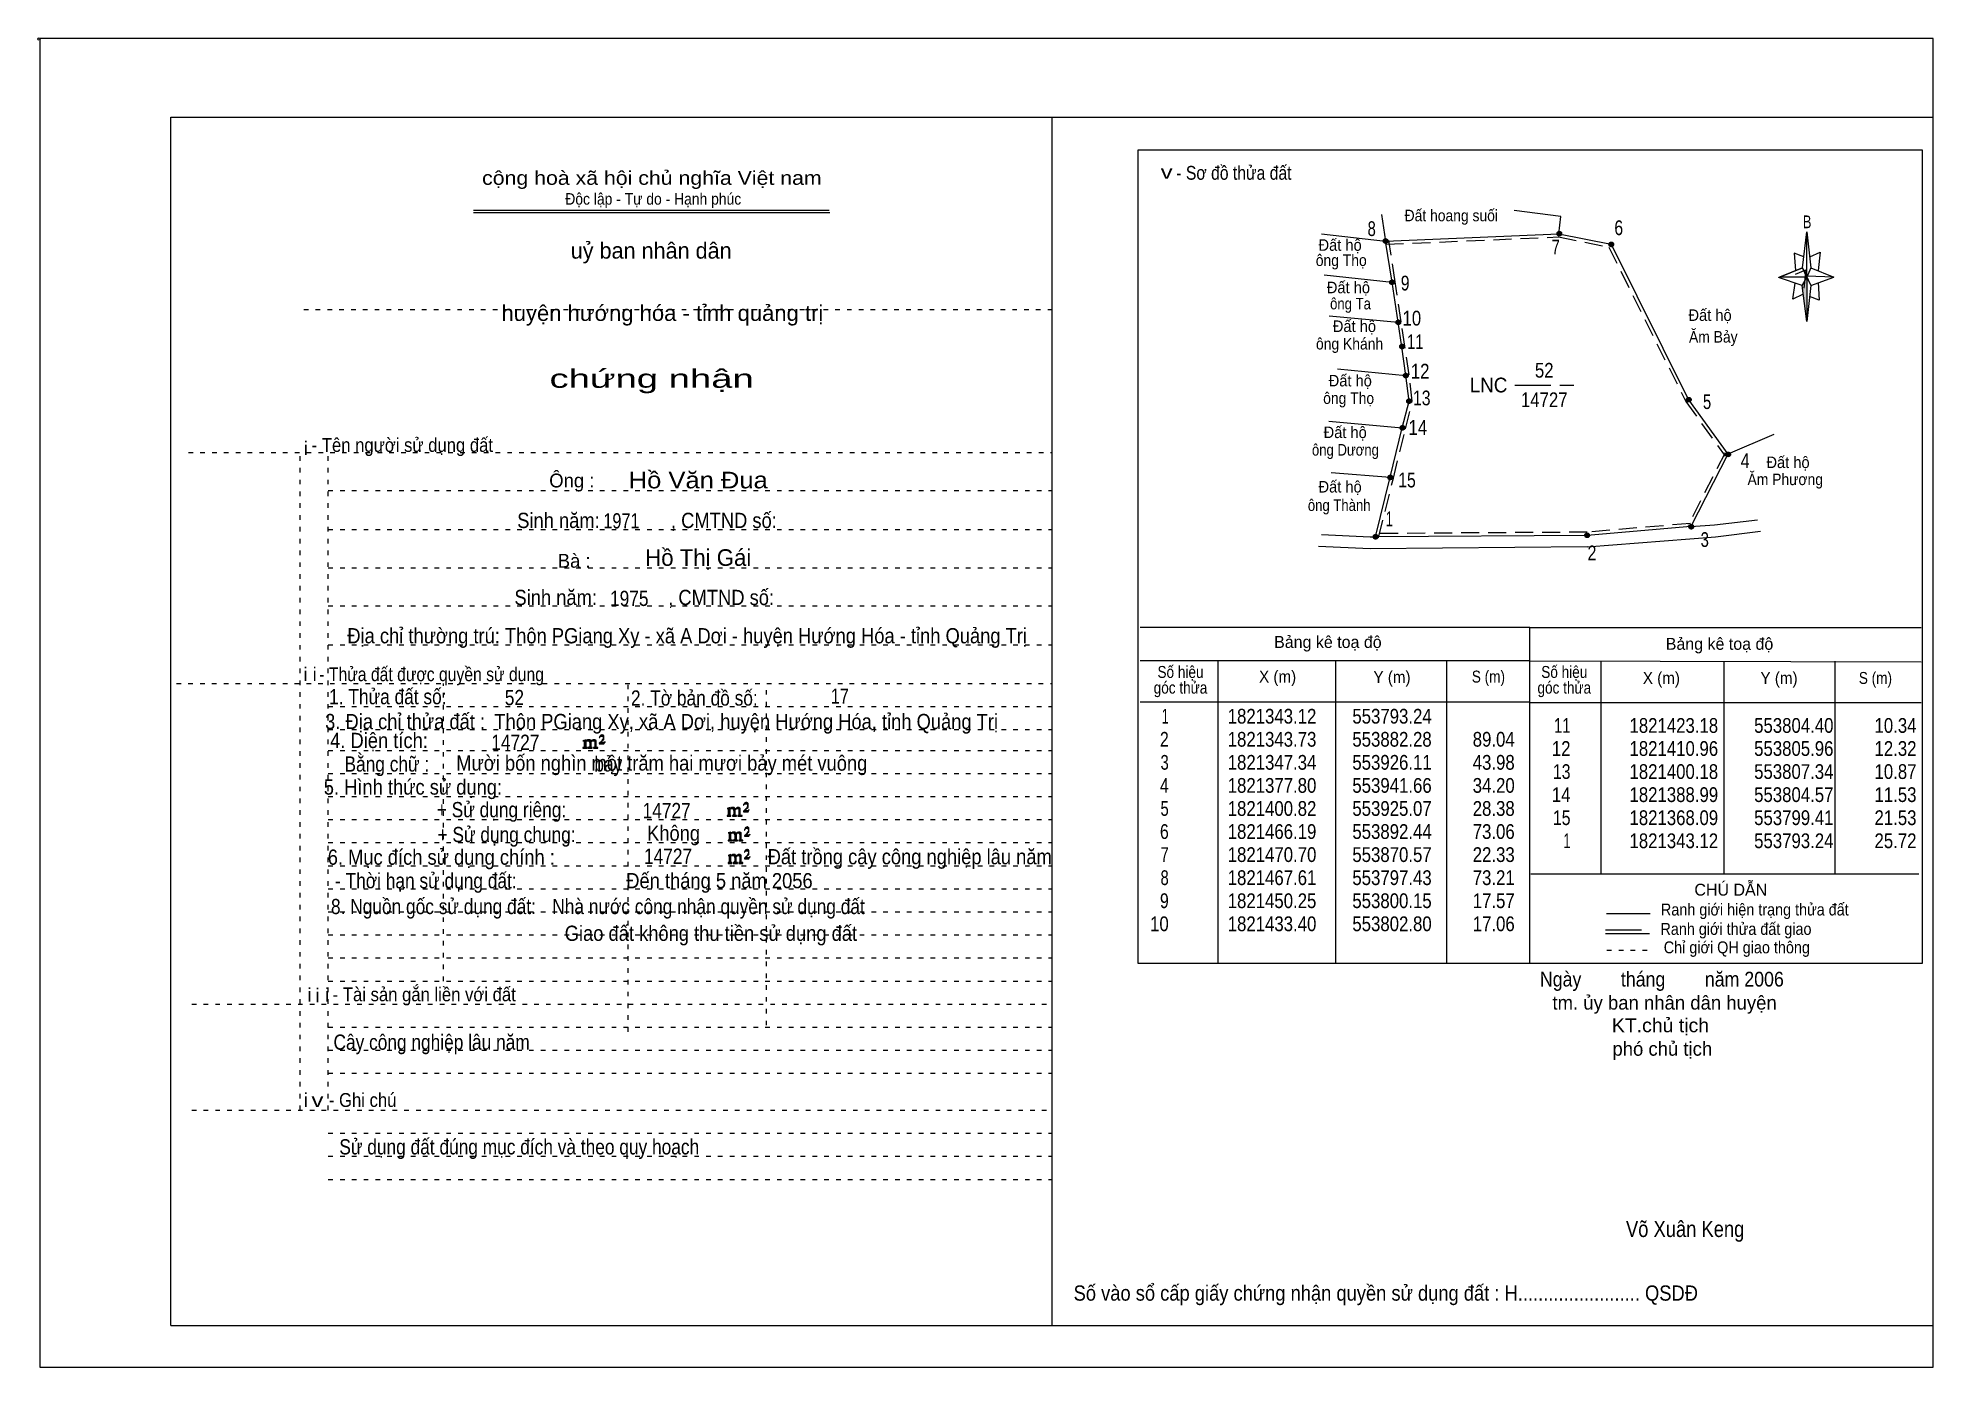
# Model space of a CAD drawing. Header units: centimetres. Extents: x -1.6 to 39.5, y -3.3 to 25.5.
import ezdxf
from ezdxf.enums import TextEntityAlignment as Align

# ---------------------------------------------------------------- set-up
doc = ezdxf.new("R2010")
doc.units = ezdxf.units.CM
doc.header["$LTSCALE"] = 0.13
for name, pattern in [('DOTTED', [1.5, 0.3, -1.2]), ('LONG_DASHED', [7.5, 6, -1.5]), ('MEDIUM_DASHED', [4.5, 3, -1.5])]:
    doc.linetypes.add(name, pattern=pattern)
for name, color, linetype, lineweight in [('1', 7, 'DOTTED', 13), ('10', 7, 'Continuous', 13), ('32', 7, 'LONG_DASHED', 13), ('33', 7, 'LONG_DASHED', 13), ('4', 7, 'Continuous', 13), ('5', 7, 'Continuous', 13), ('50', 7, 'Continuous', 13)]:
    doc.layers.add(name, color=color, linetype=linetype, lineweight=lineweight)
doc.layers.add('30', color=7, linetype='Continuous')
doc.layers.add('6', color=7, linetype='Continuous')

msp = doc.modelspace()

# ---------------------------------------------------------------- hatches: boundary and pattern name
at = {"layer": '32'}
for points in [[(27.6901, 21.0919, 1), (27.5901, 21.0919, 1)], [(31.4569, 21.251, 1), (31.3569, 21.251, 1)], [(32.5832, 21.0188, 1), (32.4832, 21.0188, 1)], [(27.8302, 20.1979, 1), (27.7302, 20.1979, 1)], [(27.9667, 19.3301, 1), (27.8667, 19.3301, 1)], [(28.0491, 18.8037, 1), (27.9491, 18.8037, 1)], [(28.1294, 18.1744, 1), (28.0294, 18.1744, 1)], [(28.2005, 17.6192, 1), (28.1005, 17.6192, 1)], [(34.2636, 17.6522, 1), (34.1636, 17.6522, 1)], [(28.0578, 17.0429, 1), (27.9578, 17.0429, 1)], [(35.118, 16.4666, 1), (35.018, 16.4666, 1)], [(27.7921, 15.9666, 1), (27.6921, 15.9666, 1)], [(34.3172, 14.8979, 1), (34.2172, 14.8979, 1)], [(27.4743, 14.6806, 1), (27.3743, 14.6806, 1)], [(32.0599, 14.712, 1), (31.9599, 14.712, 1)]]:
    msp.add_hatch(color=256, dxfattribs=at).paths.add_polyline_path(points)
at = {"layer": '5'}
msp.add_hatch(color=256, dxfattribs=at).paths.add_polyline_path([(36.77, 20.31), (36.77, 19.35), (36.67, 20.13)])
at = {"layer": '50'}
for points in [[(10.27, 10.13), (10.27, 10.12), (10.27, 10.11), (10.25, 10.11), (10.24, 10.11), (10.24, 10.1), (10.33, 10.1), (10.33, 10.11), (10.32, 10.11), (10.31, 10.11), (10.31, 10.12), (10.31, 10.13), (10.31, 10.24), (10.31, 10.25), (10.32, 10.26), (10.34, 10.26), (10.35, 10.26), (10.36, 10.26), (10.37, 10.25), (10.39, 10.22), (10.39, 10.13), (10.37, 10.12), (10.37, 10.11), (10.36, 10.11), (10.35, 10.11), (10.35, 10.1), (10.44, 10.1), (10.44, 10.11), (10.43, 10.11), (10.42, 10.11), (10.42, 10.12), (10.42, 10.13), (10.42, 10.24), (10.44, 10.26), (10.45, 10.26), (10.46, 10.26), (10.49, 10.26), (10.49, 10.25), (10.5, 10.24), (10.5, 10.22), (10.5, 10.13), (10.5, 10.12), (10.49, 10.11), (10.49, 10.11), (10.47, 10.11), (10.47, 10.1), (10.56, 10.1), (10.56, 10.11), (10.55, 10.11), (10.54, 10.11), (10.53, 10.12), (10.53, 10.13), (10.53, 10.2), (10.53, 10.25), (10.53, 10.26), (10.52, 10.27), (10.5, 10.28), (10.47, 10.28), (10.46, 10.28), (10.44, 10.27), (10.41, 10.25), (10.41, 10.26), (10.4, 10.28), (10.39, 10.28), (10.37, 10.28), (10.35, 10.28), (10.34, 10.28), (10.32, 10.26), (10.31, 10.26), (10.31, 10.25), (10.31, 10.25), (10.31, 10.26), (10.31, 10.28), (10.24, 10.26), (10.24, 10.26), (10.25, 10.26), (10.27, 10.25), (10.27, 10.24), (10.27, 10.23)], [(10.69, 10.19), (10.72, 10.24), (10.72, 10.24), (10.71, 10.22), (10.69, 10.22), (10.68, 10.22), (10.63, 10.22), (10.66, 10.26), (10.67, 10.27), (10.69, 10.28), (10.69, 10.3), (10.69, 10.32), (10.69, 10.34), (10.69, 10.35), (10.69, 10.37), (10.68, 10.38), (10.67, 10.38), (10.66, 10.39), (10.65, 10.39), (10.63, 10.38), (10.63, 10.38), (10.62, 10.37), (10.61, 10.35), (10.59, 10.33), (10.61, 10.33), (10.61, 10.35), (10.62, 10.35), (10.63, 10.36), (10.65, 10.36), (10.66, 10.36), (10.67, 10.35), (10.68, 10.35), (10.68, 10.32), (10.68, 10.3), (10.66, 10.28), (10.66, 10.26), (10.65, 10.25), (10.59, 10.2), (10.59, 10.19)], [(13.39, 8.66), (13.39, 8.65), (13.39, 8.64), (13.38, 8.64), (13.37, 8.64), (13.37, 8.62), (13.45, 8.62), (13.45, 8.64), (13.44, 8.64), (13.43, 8.64), (13.43, 8.65), (13.43, 8.66), (13.43, 8.77), (13.43, 8.78), (13.44, 8.79), (13.47, 8.79), (13.48, 8.79), (13.49, 8.79), (13.5, 8.78), (13.51, 8.74), (13.51, 8.66), (13.5, 8.65), (13.5, 8.64), (13.49, 8.64), (13.48, 8.64), (13.48, 8.62), (13.57, 8.62), (13.57, 8.64), (13.55, 8.64), (13.54, 8.64), (13.54, 8.65), (13.54, 8.66), (13.54, 8.77), (13.57, 8.79), (13.58, 8.79), (13.59, 8.79), (13.61, 8.79), (13.61, 8.78), (13.62, 8.77), (13.62, 8.74), (13.62, 8.66), (13.62, 8.65), (13.61, 8.64), (13.61, 8.64), (13.6, 8.64), (13.6, 8.62), (13.69, 8.62), (13.69, 8.64), (13.67, 8.64), (13.66, 8.64), (13.65, 8.65), (13.65, 8.66), (13.65, 8.73), (13.65, 8.78), (13.65, 8.79), (13.64, 8.8), (13.62, 8.81), (13.6, 8.81), (13.59, 8.81), (13.57, 8.8), (13.53, 8.78), (13.53, 8.79), (13.52, 8.81), (13.51, 8.81), (13.5, 8.81), (13.48, 8.81), (13.47, 8.81), (13.44, 8.79), (13.43, 8.79), (13.43, 8.78), (13.43, 8.78), (13.43, 8.79), (13.43, 8.81), (13.37, 8.79), (13.37, 8.79), (13.38, 8.79), (13.39, 8.78), (13.39, 8.77), (13.39, 8.76)], [(13.82, 8.72), (13.84, 8.77), (13.84, 8.77), (13.83, 8.74), (13.82, 8.74), (13.81, 8.74), (13.75, 8.74), (13.79, 8.79), (13.8, 8.8), (13.82, 8.81), (13.82, 8.83), (13.82, 8.84), (13.82, 8.87), (13.82, 8.88), (13.82, 8.9), (13.81, 8.91), (13.8, 8.91), (13.79, 8.92), (13.77, 8.92), (13.75, 8.91), (13.75, 8.91), (13.74, 8.9), (13.73, 8.88), (13.72, 8.86), (13.73, 8.86), (13.73, 8.88), (13.74, 8.88), (13.75, 8.89), (13.77, 8.89), (13.79, 8.89), (13.8, 8.88), (13.81, 8.88), (13.81, 8.84), (13.81, 8.83), (13.79, 8.81), (13.79, 8.79), (13.77, 8.78), (13.72, 8.73), (13.72, 8.72)], [(13.41, 8.12), (13.41, 8.11), (13.41, 8.1), (13.4, 8.1), (13.39, 8.1), (13.39, 8.09), (13.48, 8.09), (13.48, 8.1), (13.47, 8.1), (13.45, 8.1), (13.45, 8.11), (13.45, 8.12), (13.45, 8.23), (13.45, 8.24), (13.47, 8.26), (13.49, 8.26), (13.5, 8.26), (13.51, 8.26), (13.52, 8.24), (13.53, 8.21), (13.53, 8.12), (13.52, 8.11), (13.52, 8.1), (13.51, 8.1), (13.5, 8.1), (13.5, 8.09), (13.59, 8.09), (13.59, 8.1), (13.58, 8.1), (13.57, 8.1), (13.57, 8.11), (13.57, 8.12), (13.57, 8.23), (13.59, 8.26), (13.6, 8.26), (13.61, 8.26), (13.63, 8.26), (13.63, 8.24), (13.64, 8.23), (13.64, 8.21), (13.64, 8.12), (13.64, 8.11), (13.63, 8.1), (13.63, 8.1), (13.62, 8.1), (13.62, 8.09), (13.71, 8.09), (13.71, 8.1), (13.7, 8.1), (13.69, 8.1), (13.67, 8.11), (13.67, 8.12), (13.67, 8.2), (13.67, 8.24), (13.67, 8.26), (13.66, 8.27), (13.64, 8.28), (13.62, 8.28), (13.61, 8.28), (13.59, 8.27), (13.55, 8.24), (13.55, 8.26), (13.54, 8.28), (13.53, 8.28), (13.52, 8.28), (13.5, 8.28), (13.49, 8.28), (13.47, 8.26), (13.45, 8.26), (13.45, 8.24), (13.45, 8.24), (13.45, 8.26), (13.45, 8.28), (13.39, 8.26), (13.39, 8.26), (13.4, 8.26), (13.41, 8.24), (13.41, 8.23), (13.41, 8.22)], [(13.84, 8.19), (13.86, 8.23), (13.86, 8.23), (13.85, 8.21), (13.84, 8.21), (13.83, 8.21), (13.77, 8.21), (13.81, 8.26), (13.82, 8.27), (13.84, 8.28), (13.84, 8.3), (13.84, 8.31), (13.84, 8.33), (13.84, 8.34), (13.84, 8.37), (13.83, 8.38), (13.82, 8.38), (13.81, 8.39), (13.8, 8.39), (13.77, 8.38), (13.77, 8.38), (13.76, 8.37), (13.75, 8.34), (13.74, 8.32), (13.75, 8.32), (13.75, 8.34), (13.76, 8.34), (13.77, 8.36), (13.8, 8.36), (13.81, 8.36), (13.82, 8.34), (13.83, 8.34), (13.83, 8.31), (13.83, 8.3), (13.81, 8.28), (13.81, 8.26), (13.8, 8.24), (13.74, 8.2), (13.74, 8.19)], [(13.84, 7.7), (13.86, 7.75), (13.86, 7.75), (13.85, 7.72), (13.84, 7.72), (13.83, 7.72), (13.77, 7.72), (13.81, 7.77), (13.82, 7.78), (13.84, 7.79), (13.84, 7.81), (13.84, 7.82), (13.84, 7.85), (13.84, 7.86), (13.84, 7.88), (13.83, 7.89), (13.82, 7.89), (13.81, 7.9), (13.79, 7.9), (13.77, 7.89), (13.77, 7.89), (13.76, 7.88), (13.75, 7.86), (13.74, 7.84), (13.75, 7.84), (13.75, 7.86), (13.76, 7.86), (13.77, 7.87), (13.79, 7.87), (13.81, 7.87), (13.82, 7.86), (13.83, 7.86), (13.83, 7.82), (13.83, 7.81), (13.81, 7.79), (13.81, 7.77), (13.79, 7.76), (13.74, 7.71), (13.74, 7.7)], [(13.41, 7.64), (13.41, 7.63), (13.41, 7.62), (13.4, 7.62), (13.39, 7.62), (13.39, 7.6), (13.47, 7.6), (13.47, 7.62), (13.46, 7.62), (13.45, 7.62), (13.45, 7.63), (13.45, 7.64), (13.45, 7.75), (13.45, 7.76), (13.46, 7.77), (13.49, 7.77), (13.5, 7.77), (13.51, 7.77), (13.52, 7.76), (13.53, 7.72), (13.53, 7.64), (13.52, 7.63), (13.52, 7.62), (13.51, 7.62), (13.5, 7.62), (13.5, 7.6), (13.59, 7.6), (13.59, 7.62), (13.57, 7.62), (13.56, 7.62), (13.56, 7.63), (13.56, 7.64), (13.56, 7.75), (13.59, 7.77), (13.6, 7.77), (13.61, 7.77), (13.63, 7.77), (13.63, 7.76), (13.64, 7.75), (13.64, 7.72), (13.64, 7.64), (13.64, 7.63), (13.63, 7.62), (13.63, 7.62), (13.62, 7.62), (13.62, 7.6), (13.71, 7.6), (13.71, 7.62), (13.69, 7.62), (13.68, 7.62), (13.67, 7.63), (13.67, 7.64), (13.67, 7.71), (13.67, 7.76), (13.67, 7.77), (13.66, 7.78), (13.64, 7.79), (13.62, 7.79), (13.61, 7.79), (13.59, 7.78), (13.55, 7.76), (13.55, 7.77), (13.54, 7.79), (13.53, 7.79), (13.52, 7.79), (13.5, 7.79), (13.49, 7.79), (13.46, 7.77), (13.45, 7.77), (13.45, 7.76), (13.45, 7.76), (13.45, 7.77), (13.45, 7.79), (13.39, 7.77), (13.39, 7.77), (13.4, 7.77), (13.41, 7.76), (13.41, 7.75), (13.41, 7.74)]]:
    msp.add_hatch(color=256, dxfattribs=at).paths.add_polyline_path(points)

# ---------------------------------------------------------------- linework, layer by layer
at = {"layer": '1', "linetype": 'Continuous'}
for p, q in [((1.31, -2.42), (1.31, 23.78)), ((1.31, 23.78), (39.51, 23.78)), ((20.41, -2.42), (20.41, 23.78)), ((39.51, -2.42), (39.51, 23.78)), ((7.87, 21.76), (15.58, 21.76)), ((7.87, 21.71), (15.59, 21.71)), ((36.67, 20.13), (36.16, 20.3)), ((1.31, -2.42), (39.51, -2.42))]:
    msp.add_line(p, q, dxfattribs=at)
at = {"layer": '1'}
for p, q in [((4.19, 19.61), (20.41, 19.61)), ((1.69, 16.51), (20.41, 16.51)), ((4.11, 2.25), (4.11, 16.51)), ((4.72, 2.25), (4.72, 16.51)), ((4.72, 15.68), (20.41, 15.68)), ((4.72, 14.84), (20.41, 14.84)), ((4.72, 14.01), (20.41, 14.01)), ((4.72, 13.18), (20.41, 13.18)), ((4.72, 12.34), (20.41, 12.34)), ((1.43, 11.5), (20.41, 11.5)), ((7.22, 5.05), (7.22, 11.5)), ((11.22, 3.95), (11.22, 11.5)), ((14.22, 4.09), (14.22, 11.5)), ((4.72, 11), (20.41, 11)), ((4.72, 10.5), (20.41, 10.5)), ((4.72, 10.05), (20.41, 10.05)), ((4.72, 9.55), (20.41, 9.55)), ((4.72, 9.05), (20.41, 9.05)), ((4.72, 8.55), (20.41, 8.55)), ((4.72, 8.05), (20.41, 8.05)), ((4.72, 7.55), (20.41, 7.55)), ((4.72, 7.05), (20.41, 7.05)), ((4.72, 6.55), (20.41, 6.55)), ((4.72, 6.05), (20.41, 6.05)), ((4.72, 5.55), (20.41, 5.55)), ((4.72, 5.05), (20.41, 5.05)), ((1.76, 4.55), (20.41, 4.55)), ((4.72, 4.05), (20.41, 4.05)), ((4.72, 3.55), (20.41, 3.55)), ((4.72, 3.05), (20.41, 3.05)), ((1.76, 2.25), (20.41, 2.25)), ((4.72, 1.75), (20.41, 1.75)), ((4.72, 1.25), (20.41, 1.25)), ((4.72, 0.75), (20.41, 0.75))]:
    msp.add_line(p, q, dxfattribs=at)
at = {"layer": '1', "linetype": 'Continuous'}
msp.add_lwpolyline([(-1.53, -3.32), (39.51, -3.32), (39.51, 25.48), (-1.53, 25.48)], close=True, dxfattribs=at)
msp.add_lwpolyline([(36.68, 19.93), (36.47, 19.83), (36.52, 20.18)], dxfattribs=at)
at = {"layer": '10'}
for p, q in [((27.55, 21.67), (27.64, 21.09)), ((26.25, 21.25), (27.64, 21.09)), ((26.31, 20.36), (27.78, 20.2)), ((26.42, 19.47), (27.91, 19.33)), ((26.6, 18.32), (28.08, 18.18)), ((26.41, 17.19), (28, 17.04)), ((36.06, 16.9), (35.06, 16.47)), ((26.46, 16.07), (27.74, 15.97)), ((34.79, 14.68), (35.77, 14.8)), ((32.01, 14.46), (34.79, 14.68))]:
    msp.add_line(p, q, dxfattribs=at)
at = {"layer": '10', "linetype": 'MEDIUM_DASHED'}
for p, q in [((27.64, 21.02), (31.4, 21.18)), ((35, 16.5), (34.2, 14.93))]:
    msp.add_line(p, q, dxfattribs=at)
at = {"layer": '10'}
for points in [[(31.4, 21.25), (31.44, 21.62), (30.43, 21.75)], [(28.08, 18.18), (27.99, 18.8), (27.91, 19.33), (27.78, 20.2), (27.64, 21.09), (31.4, 21.25)], [(31.4, 21.25), (32.53, 21.02), (34.21, 17.65), (35.06, 16.47), (34.26, 14.9)], [(28, 17.04), (28.15, 17.62), (28.08, 18.18)], [(27.42, 14.68), (27.74, 15.97), (28, 17.04)], [(34.26, 14.9), (32.01, 14.71), (27.42, 14.68)], [(34.26, 14.9), (34.77, 14.94), (35.7, 15.05)], [(32.01, 14.46), (27.31, 14.42), (26.19, 14.47)], [(26.25, 14.73), (27.31, 14.68), (27.42, 14.68)]]:
    msp.add_lwpolyline(points, dxfattribs=at)
at = {"layer": '10', "linetype": 'MEDIUM_DASHED'}
for points in [[(28.15, 18.19), (28.06, 18.81), (27.98, 19.34), (27.85, 20.21), (27.71, 21.1)], [(31.39, 21.18), (32.48, 20.96), (34.15, 17.61), (35, 16.43)], [(28.07, 17.02), (28.22, 17.62), (28.15, 18.19)], [(27.49, 14.66), (27.81, 15.95), (28.07, 17.02)], [(34.25, 14.97), (32.01, 14.78), (27.42, 14.75)]]:
    msp.add_lwpolyline(points, dxfattribs=at)
at = {"layer": '32'}
for centre in [(27.6401, 21.0919), (31.4069, 21.251), (32.5332, 21.0188), (27.7802, 20.1979), (27.9167, 19.3301), (27.9991, 18.8037), (28.0794, 18.1744), (28.1505, 17.6192), (34.2136, 17.6522), (28.0078, 17.0429), (35.068, 16.4666), (27.7421, 15.9666), (34.2672, 14.8979), (27.4243, 14.6806), (32.0099, 14.712)]:
    msp.add_circle(centre, 0.05, dxfattribs=at)
at = {"layer": '33'}
msp.add_line((30.44, 17.97), (31.72, 17.97), dxfattribs=at)
at = {"layer": '4'}
for p, q in [((22.32, 12.72), (30.77, 12.72)), ((30.77, 5.43), (30.77, 12.72)), ((30.77, 12.71), (39.25, 12.71)), ((22.32, 12), (30.77, 12)), ((24.01, 5.43), (24.01, 12)), ((26.56, 5.43), (26.56, 12)), ((28.96, 12), (28.96, 5.43)), ((30.77, 11.99), (39.25, 11.97)), ((32.31, 11.98), (32.31, 7.37)), ((34.97, 11.98), (34.97, 7.37)), ((37.38, 11.98), (37.38, 7.37)), ((22.32, 11.1), (30.77, 11.1)), ((30.77, 11.09), (39.25, 11.09)), ((30.79, 7.37), (39.2, 7.37)), ((32.43, 6.51), (33.38, 6.51)), ((32.41, 6.08), (33.36, 6.08))]:
    msp.add_line(p, q, dxfattribs=at)
at = {"layer": '4', "linetype": 'LONG_DASHED'}
msp.add_line((32.41, 6.16), (33.36, 6.16), dxfattribs=at)
at = {"layer": '4', "linetype": 'DOTTED'}
msp.add_line((32.44, 5.72), (33.43, 5.72), dxfattribs=at)
at = {"layer": '4'}
msp.add_lwpolyline([(22.28, 23.07), (39.27, 23.07), (39.27, 5.43), (22.28, 5.43)], close=True, dxfattribs=at)
msp.add_circle((-1.55, 25.47), 0.025, dxfattribs=at)
at = {"layer": '5'}
for p, q in [((36.68, 20.51), (36.77, 21.29)), ((36.86, 20.51), (37.36, 20.31)), ((37.02, 20.19), (37.04, 19.81)), ((36.86, 20.13), (36.77, 19.35)), ((37.04, 19.81), (36.83, 19.89))]:
    msp.add_line(p, q, dxfattribs=at)
for points in [[(36.77, 21.29), (36.86, 20.51), (36.77, 20.31)], [(36.77, 20.31), (36.18, 20.31), (36.68, 20.51), (36.86, 20.13), (37.36, 20.31), (36.77, 20.33)], [(36.77, 20.31), (36.77, 19.35), (36.67, 20.13)]]:
    msp.add_lwpolyline(points, close=True, dxfattribs=at)
for points in [[(36.71, 20.75), (36.5, 20.83), (36.53, 20.45)], [(36.84, 20.75), (37.06, 20.85), (37.02, 20.45)], [(36.77, 20.31), (36.68, 20.51), (36.18, 20.31)], [(36.53, 20.37), (36.75, 20.47), (36.71, 20.07)], [(36.77, 20.31), (36.86, 20.13), (37.36, 20.31)]]:
    msp.add_lwpolyline(points, dxfattribs=at)
at = {"layer": '50'}
for points in [[(10.27, 10.13), (10.27, 10.12), (10.27, 10.11), (10.25, 10.11), (10.24, 10.11), (10.24, 10.1), (10.33, 10.1), (10.33, 10.11), (10.32, 10.11), (10.31, 10.11), (10.31, 10.12), (10.31, 10.13), (10.31, 10.24), (10.31, 10.25), (10.32, 10.26), (10.34, 10.26), (10.35, 10.26), (10.36, 10.26), (10.37, 10.25), (10.39, 10.22), (10.39, 10.13), (10.37, 10.12), (10.37, 10.11), (10.36, 10.11), (10.35, 10.11), (10.35, 10.1), (10.44, 10.1), (10.44, 10.11), (10.43, 10.11), (10.42, 10.11), (10.42, 10.12), (10.42, 10.13), (10.42, 10.24), (10.44, 10.26), (10.45, 10.26), (10.46, 10.26), (10.49, 10.26), (10.49, 10.25), (10.5, 10.24), (10.5, 10.22), (10.5, 10.13), (10.5, 10.12), (10.49, 10.11), (10.49, 10.11), (10.47, 10.11), (10.47, 10.1), (10.56, 10.1), (10.56, 10.11), (10.55, 10.11), (10.54, 10.11), (10.53, 10.12), (10.53, 10.13), (10.53, 10.2), (10.53, 10.25), (10.53, 10.26), (10.52, 10.27), (10.5, 10.28), (10.47, 10.28), (10.46, 10.28), (10.44, 10.27), (10.41, 10.25), (10.41, 10.26), (10.4, 10.28), (10.39, 10.28), (10.37, 10.28), (10.35, 10.28), (10.34, 10.28), (10.32, 10.26), (10.31, 10.26), (10.31, 10.25), (10.31, 10.25), (10.31, 10.26), (10.31, 10.28), (10.24, 10.26), (10.24, 10.26), (10.25, 10.26), (10.27, 10.25), (10.27, 10.24), (10.27, 10.23)], [(10.69, 10.19), (10.72, 10.24), (10.72, 10.24), (10.71, 10.22), (10.69, 10.22), (10.68, 10.22), (10.63, 10.22), (10.66, 10.26), (10.67, 10.27), (10.69, 10.28), (10.69, 10.3), (10.69, 10.32), (10.69, 10.34), (10.69, 10.35), (10.69, 10.37), (10.68, 10.38), (10.67, 10.38), (10.66, 10.39), (10.65, 10.39), (10.63, 10.38), (10.63, 10.38), (10.62, 10.37), (10.61, 10.35), (10.59, 10.33), (10.61, 10.33), (10.61, 10.35), (10.62, 10.35), (10.63, 10.36), (10.65, 10.36), (10.66, 10.36), (10.67, 10.35), (10.68, 10.35), (10.68, 10.32), (10.68, 10.3), (10.66, 10.28), (10.66, 10.26), (10.65, 10.25), (10.59, 10.2), (10.59, 10.19)], [(13.39, 8.66), (13.39, 8.65), (13.39, 8.64), (13.38, 8.64), (13.37, 8.64), (13.37, 8.62), (13.45, 8.62), (13.45, 8.64), (13.44, 8.64), (13.43, 8.64), (13.43, 8.65), (13.43, 8.66), (13.43, 8.77), (13.43, 8.78), (13.44, 8.79), (13.47, 8.79), (13.48, 8.79), (13.49, 8.79), (13.5, 8.78), (13.51, 8.74), (13.51, 8.66), (13.5, 8.65), (13.5, 8.64), (13.49, 8.64), (13.48, 8.64), (13.48, 8.62), (13.57, 8.62), (13.57, 8.64), (13.55, 8.64), (13.54, 8.64), (13.54, 8.65), (13.54, 8.66), (13.54, 8.77), (13.57, 8.79), (13.58, 8.79), (13.59, 8.79), (13.61, 8.79), (13.61, 8.78), (13.62, 8.77), (13.62, 8.74), (13.62, 8.66), (13.62, 8.65), (13.61, 8.64), (13.61, 8.64), (13.6, 8.64), (13.6, 8.62), (13.69, 8.62), (13.69, 8.64), (13.67, 8.64), (13.66, 8.64), (13.65, 8.65), (13.65, 8.66), (13.65, 8.73), (13.65, 8.78), (13.65, 8.79), (13.64, 8.8), (13.62, 8.81), (13.6, 8.81), (13.59, 8.81), (13.57, 8.8), (13.53, 8.78), (13.53, 8.79), (13.52, 8.81), (13.51, 8.81), (13.5, 8.81), (13.48, 8.81), (13.47, 8.81), (13.44, 8.79), (13.43, 8.79), (13.43, 8.78), (13.43, 8.78), (13.43, 8.79), (13.43, 8.81), (13.37, 8.79), (13.37, 8.79), (13.38, 8.79), (13.39, 8.78), (13.39, 8.77), (13.39, 8.76)], [(13.82, 8.72), (13.84, 8.77), (13.84, 8.77), (13.83, 8.74), (13.82, 8.74), (13.81, 8.74), (13.75, 8.74), (13.79, 8.79), (13.8, 8.8), (13.82, 8.81), (13.82, 8.83), (13.82, 8.84), (13.82, 8.87), (13.82, 8.88), (13.82, 8.9), (13.81, 8.91), (13.8, 8.91), (13.79, 8.92), (13.77, 8.92), (13.75, 8.91), (13.75, 8.91), (13.74, 8.9), (13.73, 8.88), (13.72, 8.86), (13.73, 8.86), (13.73, 8.88), (13.74, 8.88), (13.75, 8.89), (13.77, 8.89), (13.79, 8.89), (13.8, 8.88), (13.81, 8.88), (13.81, 8.84), (13.81, 8.83), (13.79, 8.81), (13.79, 8.79), (13.77, 8.78), (13.72, 8.73), (13.72, 8.72)], [(13.41, 8.12), (13.41, 8.11), (13.41, 8.1), (13.4, 8.1), (13.39, 8.1), (13.39, 8.09), (13.48, 8.09), (13.48, 8.1), (13.47, 8.1), (13.45, 8.1), (13.45, 8.11), (13.45, 8.12), (13.45, 8.23), (13.45, 8.24), (13.47, 8.26), (13.49, 8.26), (13.5, 8.26), (13.51, 8.26), (13.52, 8.24), (13.53, 8.21), (13.53, 8.12), (13.52, 8.11), (13.52, 8.1), (13.51, 8.1), (13.5, 8.1), (13.5, 8.09), (13.59, 8.09), (13.59, 8.1), (13.58, 8.1), (13.57, 8.1), (13.57, 8.11), (13.57, 8.12), (13.57, 8.23), (13.59, 8.26), (13.6, 8.26), (13.61, 8.26), (13.63, 8.26), (13.63, 8.24), (13.64, 8.23), (13.64, 8.21), (13.64, 8.12), (13.64, 8.11), (13.63, 8.1), (13.63, 8.1), (13.62, 8.1), (13.62, 8.09), (13.71, 8.09), (13.71, 8.1), (13.7, 8.1), (13.69, 8.1), (13.67, 8.11), (13.67, 8.12), (13.67, 8.2), (13.67, 8.24), (13.67, 8.26), (13.66, 8.27), (13.64, 8.28), (13.62, 8.28), (13.61, 8.28), (13.59, 8.27), (13.55, 8.24), (13.55, 8.26), (13.54, 8.28), (13.53, 8.28), (13.52, 8.28), (13.5, 8.28), (13.49, 8.28), (13.47, 8.26), (13.45, 8.26), (13.45, 8.24), (13.45, 8.24), (13.45, 8.26), (13.45, 8.28), (13.39, 8.26), (13.39, 8.26), (13.4, 8.26), (13.41, 8.24), (13.41, 8.23), (13.41, 8.22)], [(13.84, 8.19), (13.86, 8.23), (13.86, 8.23), (13.85, 8.21), (13.84, 8.21), (13.83, 8.21), (13.77, 8.21), (13.81, 8.26), (13.82, 8.27), (13.84, 8.28), (13.84, 8.3), (13.84, 8.31), (13.84, 8.33), (13.84, 8.34), (13.84, 8.37), (13.83, 8.38), (13.82, 8.38), (13.81, 8.39), (13.8, 8.39), (13.77, 8.38), (13.77, 8.38), (13.76, 8.37), (13.75, 8.34), (13.74, 8.32), (13.75, 8.32), (13.75, 8.34), (13.76, 8.34), (13.77, 8.36), (13.8, 8.36), (13.81, 8.36), (13.82, 8.34), (13.83, 8.34), (13.83, 8.31), (13.83, 8.3), (13.81, 8.28), (13.81, 8.26), (13.8, 8.24), (13.74, 8.2), (13.74, 8.19)], [(13.84, 7.7), (13.86, 7.75), (13.86, 7.75), (13.85, 7.72), (13.84, 7.72), (13.83, 7.72), (13.77, 7.72), (13.81, 7.77), (13.82, 7.78), (13.84, 7.79), (13.84, 7.81), (13.84, 7.82), (13.84, 7.85), (13.84, 7.86), (13.84, 7.88), (13.83, 7.89), (13.82, 7.89), (13.81, 7.9), (13.79, 7.9), (13.77, 7.89), (13.77, 7.89), (13.76, 7.88), (13.75, 7.86), (13.74, 7.84), (13.75, 7.84), (13.75, 7.86), (13.76, 7.86), (13.77, 7.87), (13.79, 7.87), (13.81, 7.87), (13.82, 7.86), (13.83, 7.86), (13.83, 7.82), (13.83, 7.81), (13.81, 7.79), (13.81, 7.77), (13.79, 7.76), (13.74, 7.71), (13.74, 7.7)], [(13.41, 7.64), (13.41, 7.63), (13.41, 7.62), (13.4, 7.62), (13.39, 7.62), (13.39, 7.6), (13.47, 7.6), (13.47, 7.62), (13.46, 7.62), (13.45, 7.62), (13.45, 7.63), (13.45, 7.64), (13.45, 7.75), (13.45, 7.76), (13.46, 7.77), (13.49, 7.77), (13.5, 7.77), (13.51, 7.77), (13.52, 7.76), (13.53, 7.72), (13.53, 7.64), (13.52, 7.63), (13.52, 7.62), (13.51, 7.62), (13.5, 7.62), (13.5, 7.6), (13.59, 7.6), (13.59, 7.62), (13.57, 7.62), (13.56, 7.62), (13.56, 7.63), (13.56, 7.64), (13.56, 7.75), (13.59, 7.77), (13.6, 7.77), (13.61, 7.77), (13.63, 7.77), (13.63, 7.76), (13.64, 7.75), (13.64, 7.72), (13.64, 7.64), (13.64, 7.63), (13.63, 7.62), (13.63, 7.62), (13.62, 7.62), (13.62, 7.6), (13.71, 7.6), (13.71, 7.62), (13.69, 7.62), (13.68, 7.62), (13.67, 7.63), (13.67, 7.64), (13.67, 7.71), (13.67, 7.76), (13.67, 7.77), (13.66, 7.78), (13.64, 7.79), (13.62, 7.79), (13.61, 7.79), (13.59, 7.78), (13.55, 7.76), (13.55, 7.77), (13.54, 7.79), (13.53, 7.79), (13.52, 7.79), (13.5, 7.79), (13.49, 7.79), (13.46, 7.77), (13.45, 7.77), (13.45, 7.76), (13.45, 7.76), (13.45, 7.77), (13.45, 7.79), (13.39, 7.77), (13.39, 7.77), (13.4, 7.77), (13.41, 7.76), (13.41, 7.75), (13.41, 7.74)]]:
    msp.add_lwpolyline(points, close=True, dxfattribs=at)

# ---------------------------------------------------------------- texts
at = {"layer": '1'}
for s, height, width, p in [('cộng hoà xã hội chủ nghĩa Việt nam', 0.3, 1.15, (11.735, 22.31)), ('v', 0.3, 1.3, (22.895, 22.44)), ('- Sơ đồ thửa đất ', 0.3, 0.85, (24.4, 22.42)), ('Độc lập - Tự do - Hạnh phúc', 0.25, 0.9, (11.765, 21.88)), ('chứng nhận', 0.4, 1.55, (11.73, 17.91)), ('- Tên người sử dụng đất', 0.3, 0.9, (6.325, 16.52)), ('- Thửa đất được quyền sử dụng', 0.3, 0.85, (6.96, 11.55)), ('- Tài sản gắn liền với đất ', 0.3, 0.9, (6.85, 4.61)), ('v', 0.3, 1.3, (4.485, 2.32)), ('- Ghi chú', 0.3, 0.9, (5.465, 2.32))]:
    msp.add_text(s, height=height, dxfattribs=dict(at, width=width)).set_placement(p, align=Align.CENTER)
for s, height, p in [('uỷ ban nhân dân', 0.35, (11.72, 20.71)), ('i', 0.3, (4.235, 16.45)), ('i', 0.3, (4.225, 11.55)), ('i', 0.3, (4.425, 11.55)), ('i', 0.3, (4.315, 4.6)), ('i', 0.3, (4.485, 4.59)), ('i', 0.3, (4.695, 4.6)), ('i', 0.3, (4.235, 2.32))]:
    msp.add_text(s, height=height, dxfattribs=at).set_placement(p, align=Align.CENTER)
at = {"layer": '10'}
for s, height, width, p in [('Đất hoang suối', 0.25, 0.9, (29.065, 21.52)), ('Đất hộ', 0.25, 0.95, (26.655, 20.88)), ('ông Thọ', 0.25, 0.9, (26.68, 20.55)), ('Đất hộ', 0.25, 0.95, (26.835, 19.96)), ('ông Ta', 0.25, 0.85, (26.88, 19.61)), ('Đất hộ', 0.25, 0.95, (26.965, 19.12)), ('Đất hộ', 0.25, 0.95, (34.675, 19.36)), ('ông Khánh', 0.25, 0.9, (26.86, 18.74)), ('Ăm Bảy', 0.25, 0.9, (34.745, 18.89)), ('Đất hộ', 0.25, 0.95, (26.875, 17.94)), ('ông Thọ', 0.25, 0.9, (26.84, 17.56)), ('Đất hộ', 0.25, 0.95, (26.765, 16.82)), ('ông Dương', 0.25, 0.85, (26.77, 16.44)), ('Đất hộ', 0.25, 0.95, (36.365, 16.17)), ('Ăm Phương', 0.25, 0.9, (36.305, 15.8)), ('Đất hộ', 0.25, 0.95, (26.655, 15.64)), ('ông Thành', 0.25, 0.85, (26.635, 15.24)), ('Võ Xuân Keng', 0.35, 0.85, (34.135, -0.5))]:
    msp.add_text(s, height=height, dxfattribs=dict(at, width=width)).set_placement(p, align=Align.CENTER)
at = {"layer": '30'}
for s, width, p in [('1', 0.65, (22.94, 10.63)), ('1821343.12', 0.85, (26.14, 10.63)), ('553793.24', 0.85, (28.64, 10.63)), ('553793.24', 0.85, (28.64, 10.63)), ('11', 0.75, (31.65, 10.43)), ('1821423.18', 0.85, (34.85, 10.43)), ('553804.40', 0.85, (37.35, 10.43)), ('10.34', 0.85, (39.15, 10.43)), ('2', 0.8, (22.94, 10.13)), ('1821343.73', 0.85, (26.14, 10.13)), ('553882.28', 0.85, (28.64, 10.13)), ('89.04', 0.85, (30.44, 10.13)), ('3', 0.75, (22.94, 9.63)), ('1821347.34', 0.85, (26.14, 9.63)), ('553926.11', 0.85, (28.64, 9.63)), ('43.98', 0.85, (30.44, 9.63)), ('12', 0.85, (31.65, 9.93)), ('1821410.96', 0.85, (34.85, 9.93)), ('553805.96', 0.85, (37.35, 9.93)), ('12.32', 0.85, (39.15, 9.93)), ('4', 0.8, (22.94, 9.13)), ('1821377.80', 0.85, (26.14, 9.13)), ('553941.66', 0.85, (28.64, 9.13)), ('34.20', 0.85, (30.44, 9.13)), ('13', 0.8, (31.65, 9.43)), ('1821400.18', 0.85, (34.85, 9.43)), ('553807.34', 0.85, (37.35, 9.43)), ('10.87', 0.85, (39.15, 9.43)), ('14', 0.85, (31.65, 8.93)), ('1821388.99', 0.85, (34.85, 8.93)), ('553804.57', 0.85, (37.35, 8.93)), ('11.53', 0.85, (39.15, 8.93)), ('5', 0.75, (22.94, 8.63)), ('1821400.82', 0.85, (26.14, 8.63)), ('553925.07', 0.85, (28.64, 8.63)), ('28.38', 0.85, (30.44, 8.63)), ('15', 0.8, (31.65, 8.43)), ('1821368.09', 0.85, (34.85, 8.43)), ('553799.41', 0.85, (37.35, 8.43)), ('21.53', 0.85, (39.15, 8.43)), ('6', 0.8, (22.94, 8.13)), ('1821466.19', 0.85, (26.14, 8.13)), ('553892.44', 0.85, (28.64, 8.13)), ('73.06', 0.85, (30.44, 8.13)), ('1', 0.65, (31.65, 7.93)), ('1821343.12', 0.85, (34.85, 7.93)), ('553793.24', 0.85, (37.35, 7.93)), ('25.72', 0.85, (39.15, 7.93)), ('7', 0.75, (22.94, 7.63)), ('1821470.70', 0.85, (26.14, 7.63)), ('553870.57', 0.85, (28.64, 7.63)), ('22.33', 0.85, (30.44, 7.63)), ('8', 0.75, (22.94, 7.13)), ('1821467.61', 0.85, (26.14, 7.13)), ('553797.43', 0.85, (28.64, 7.13)), ('73.21', 0.85, (30.44, 7.13)), ('9', 0.8, (22.94, 6.63)), ('1821450.25', 0.85, (26.14, 6.63)), ('553800.15', 0.85, (28.64, 6.63)), ('17.57', 0.85, (30.44, 6.63)), ('10', 0.85, (22.94, 6.13)), ('1821433.40', 0.85, (26.14, 6.13)), ('553802.80', 0.85, (28.64, 6.13)), ('17.06', 0.85, (30.44, 6.13))]:
    msp.add_text(s, height=0.32, dxfattribs=dict(at, width=width)).set_placement(p, align=Align.RIGHT)
at = {"layer": '32'}
for s, width, p in [('8', 0.75, (27.34, 21.2)), ('6', 0.8, (32.695, 21.22)), ('7', 0.75, (31.33, 20.8)), ('9', 0.8, (28.065, 20.02)), ('10', 0.85, (28.21, 19.26)), ('11', 0.75, (28.285, 18.75)), ('12', 0.85, (28.39, 18.11)), ('13', 0.8, (28.425, 17.53)), ('5', 0.75, (34.61, 17.45)), ('14', 0.85, (28.34, 16.89)), ('4', 0.8, (35.435, 16.17)), ('15', 0.8, (28.105, 15.75)), ('1', 0.65, (27.72, 14.91)), ('2', 0.8, (32.115, 14.17)), ('3', 0.75, (34.56, 14.46))]:
    msp.add_text(s, height=0.32, dxfattribs=dict(at, width=width)).set_placement(p, align=Align.CENTER)
at = {"layer": '33', "width": 0.95}
msp.add_text('LNC', height=0.32, dxfattribs=at).set_placement((30.28, 17.81), align=Align.RIGHT)
at = {"layer": '33', "width": 0.85}
for s, p in [('52', (31.08, 18.13)), ('14727', (31.08, 17.49))]:
    msp.add_text(s, height=0.32, dxfattribs=at).set_placement(p, align=Align.CENTER)
at = {"layer": '4'}
for s, p in [('Bảng kê toạ độ', (26.39, 12.27)), ('Bảng kê toạ độ', (34.88, 12.23)), ('CHÚ DẪN', (35.125, 6.9))]:
    msp.add_text(s, height=0.2591, dxfattribs=at).set_placement(p, align=Align.CENTER)
for s, width, p in [('góc thửa', 0.85, (23.195, 11.28)), ('Số hiệu', 0.85, (23.195, 11.62)), ('X (m)', 0.95, (25.3, 11.52)), ('Y (m)', 0.95, (27.78, 11.51)), ('S (m)', 0.85, (29.87, 11.52)), ('góc thửa', 0.85, (31.515, 11.28)), ('Số hiệu', 0.85, (31.515, 11.62)), ('X (m)', 0.95, (33.62, 11.49)), ('Y (m)', 0.95, (36.17, 11.49)), ('S (m)', 0.85, (38.26, 11.49)), ('Ranh giới hiện trạng thửa đất', 0.9, (35.645, 6.47)), ('Ranh giới thửa đất giao ', 0.9, (35.28, 6.05)), ('Chỉ giới QH giao thông', 0.9, (35.255, 5.65))]:
    msp.add_text(s, height=0.2591, dxfattribs=dict(at, width=width)).set_placement(p, align=Align.CENTER)
at = {"layer": '5', "width": 0.75}
msp.add_text('B', height=0.2756, dxfattribs=at).set_placement((36.78, 21.37), align=Align.CENTER)
at = {"layer": '50'}
for s, height, width, p in [('  huyện hướng hóa - tỉnh quảng trị', 0.34, 1.05, (11.83, 19.36)), ('Hồ Văn Đua', 0.36, 1.15, (12.74, 15.73)), ('Sinh năm:              , CMTND số: ', 0.33, 0.9, (11.685, 14.87)), ('1971', 0.33, 0.8, (11.075, 14.86)), ('Sinh năm:              , CMTND số: ', 0.33, 0.9, (11.625, 13.2)), ('1975', 0.33, 0.85, (11.245, 13.18)), ('Địa chỉ thường trú: Thôn PGiang Xy - xã A Dơi - huyện Hướng Hóa - tỉnh Quảng Trị', 0.33, 0.9, (12.5, 12.37)), ('1. Thửa đất số:  ', 0.33, 0.85, (6.115, 11.05)), ('52', 0.33, 0.85, (8.755, 11.03)), ('2. Tờ bản đồ số:  ', 0.33, 0.85, (12.76, 11.02)), ('17', 0.33, 0.8, (15.81, 11.06)), ('3. Địa chỉ thửa đất : ', 0.33, 0.9, (6.44, 10.51)), ('Thôn PGiang Xy, xã A Dơi, huyện Hướng Hóa, tỉnh Quảng Trị', 0.33, 0.9, (13.78, 10.51)), ('4. Diện tích: ', 0.33, 0.9, (5.875, 10.1)), ('14727', 0.33, 0.85, (8.775, 10.06)), ('Bằng chữ :', 0.33, 0.85, (5.99, 9.59)), ('Mười bốn nghìn một trăm hai mươi bảy mét vuông', 0.33, 0.9, (11.95, 9.61)), ('5. Hình thức sử dụng:', 0.33, 0.9, (6.555, 9.09)), ('+ Sử dụng riêng:', 0.33, 0.85, (8.475, 8.6)), ('14727', 0.33, 0.85, (12.055, 8.58)), ('+ Sử dụng chung:', 0.33, 0.85, (8.585, 8.06)), ('Không', 0.33, 0.9, (12.205, 8.09)), ('6. Mục đích sử dụng chính :', 0.33, 0.9, (7.17, 7.57)), ('14727', 0.33, 0.85, (12.085, 7.59)), ('Đất trồng cây công nghiệp lâu năm', 0.33, 0.9, (17.325, 7.58)), ('- Thời hạn sử dụng đất:', 0.33, 0.85, (6.835, 7.06)), ('Đến tháng 5 năm 2056', 0.33, 0.9, (13.2, 7.06)), ('8. Nguồn gốc sử dụng đất:', 0.33, 0.85, (7, 6.5)), ('Nhà nước công nhận quyền sử dụng đất ', 0.33, 0.85, (13.015, 6.5)), ('Giao đất không thu tiền sử dụng đất', 0.33, 0.9, (13.015, 5.92)), ('Ngày        tháng        năm 2006', 0.32, 0.9, (33.63, 4.93)), ('KT.chủ tịch', 0.3, 1.05, (33.6, 3.94)), ('Cây công nghiệp lâu năm', 0.33, 0.85, (6.96, 3.56)), ('Sử dụng đất đúng mục đích và theo quy hoạch', 0.33, 0.85, (8.86, 1.29)), ('Số vào sổ cấp giấy chứng nhận quyền sử dụng đất : H........................ QSDĐ', 0.33, 0.9, (27.645, -1.88))]:
    msp.add_text(s, height=height, dxfattribs=dict(at, width=width)).set_placement(p, align=Align.CENTER)
for s, height, p in [('Ông :', 0.3, (10, 15.75)), ('Hồ Thị Gái', 0.36, (12.74, 14.05)), ('Bà :', 0.3, (10.05, 14.01)), ('tm. ủy ban nhân dân huyện ', 0.3, (33.745, 4.43)), ('phó chủ tịch', 0.3, (33.64, 3.43))]:
    msp.add_text(s, height=height, dxfattribs=at).set_placement(p, align=Align.CENTER)
at = {"layer": '6', "width": 0.85}
msp.add_text('bảy', height=0.33, dxfattribs=at).set_placement((10.79, 9.59), align=Align.CENTER)

doc.saveas('drawing.dxf')
